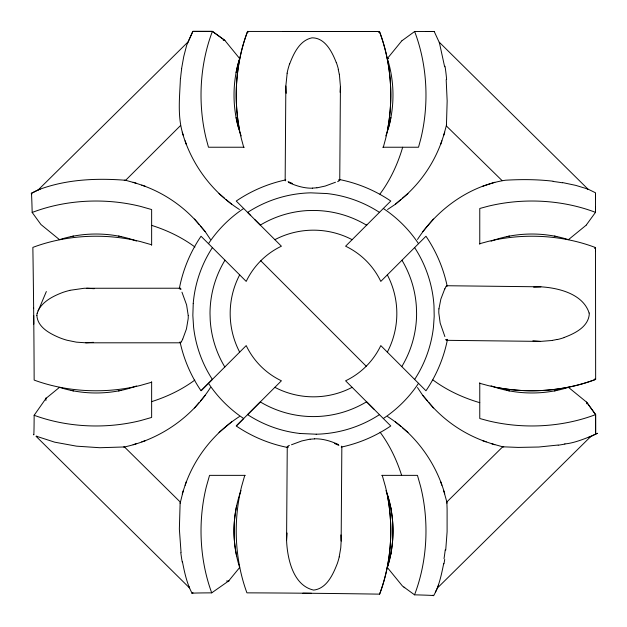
<?xml version="1.0" encoding="UTF-8"?>
<svg xmlns="http://www.w3.org/2000/svg" width="627" height="627" viewBox="0 0 627 627"><rect width="100%" height="100%" fill="white"/><g stroke="black" fill="none" stroke-linecap="round" stroke-linejoin="round"><path stroke-width="0.94" d="M595.493 210.272L595.501 195.679M595.493 207.004L595.493 212.357L586.276 225.038M586.637 402.181L595.65 414.588L595.634 433.892L595.587 414.612L586.637 402.181L586.637 403.741M595.509 194.981L595.509 192.787L587.891 189.056L439.3 42.228L444.637 66.791M595.509 193.759L595.501 198.9M136.459 385.981A87.506 61.877 0 0 1 59.51 387.329L45.99 398.388L34.148 415.286L34.14 416.736A120.784 1.176 89.4 0 1 33.717 434.887L33.795 434.48M285.63 180.842L285.16 180.255L285.841 86.009L287.174 73.202M339.231 556.925A71.972 67.183 81.1 0 1 337.35 563.446C333.086 574.293 326.816 588.604 313.657 590.093C293.052 585.493 287.378 558.673 286.57 540.482L287.252 447.223L288.067 446.455M338.933 180.545L339.748 179.777L340.43 86.589L339.364 74.245M339.183 556.909L340.751 547.92L341.159 541.07L341.84 446.745L341.37 446.158M180.419 78.469C179.683 97.271 177.198 117.053 183.256 135.244M180.145 503.23L183.256 490.816M340.43 86.589L340.116 92.302M286.57 540.482L287.08 533.021M193.241 303.554L192.842 315.381L193.586 327.075A120.713 120.713 0 0 0 212.365 379.413L201.032 390.77C191.008 375.981 183.75 359.302 180.043 341.825M446.542 124.898L443.744 135.244M447.451 339.325L447.333 340.085C443.689 358.197 436.329 375.487 425.976 390.778L380.793 345.595A74.55 74.55 0 0 1 345.595 380.793L390.77 425.968C375.816 436.118 358.934 443.36 341.253 447.106M438.939 308.86L440.859 299.071L444.786 288.828M445.719 550.122L447.098 531.821L447.106 508.936L446.839 501.968L443.744 490.816M181.579 68.656L183.774 56.454L186.705 45.175L192.857 31.374L212.412 31.35L224.819 40.363L223.259 40.363M236.089 72.693L236.583 70.2A87.506 61.877 90 0 1 239.224 59.988M390.911 117.5L390.417 119.984A87.506 61.877 -90 0 1 385.832 135.902M390.911 553.367L390.417 555.859M443.728 563.485C441.432 574.473 439.292 585.806 433.657 595.65L432.795 595.18M179.298 288.796L179.361 288.467C182.912 269.806 190.349 251.944 201.032 236.238L246.207 281.405A74.55 74.55 0 0 1 281.405 246.207L236.246 201.048C251.176 190.867 268.074 183.648 285.747 179.894M236.583 506.075L236.089 508.56A87.506 61.877 -90 0 0 236.089 553.367L236.583 555.859M187.434 43.294L192.857 31.374L212.388 31.413L224.819 40.363M383.316 147.235L385.621 138.724A134.178 94.873 -90 0 0 379.445 31.507L247.587 31.444A134.178 94.873 -90 0 0 241.379 138.732L243.684 147.235M244.757 475.36L241.567 486.576A134.178 94.873 90 0 0 246.92 592.852L249.201 592.86A120.784 1.176 0.6 0 1 311.486 593.283M37.189 313.226L46.343 291.531M185.13 485.251C194.801 457.122 214.458 432.606 239.451 416.555M402.691 198.061C420.529 182.974 434.237 162.879 441.87 140.809M182.253 493.857L186.368 481.505M440.632 144.555L444.747 132.203M438.555 585.187L437.513 587.907L590.556 436.713C611.004 426.242 580.657 442.991 564.762 443.9M289.682 63.915C293.695 53.342 299.792 40.3 312.011 37.839C325.037 37.691 332.098 51.9 336.197 62.394M437.591 587.75L435.365 592.194M182.543 339.607L186.431 328.979L188.171 318.759A12.72 3.95 88.9 0 0 188.241 315.514M187.653 42.315L38.247 189.879L40.136 189.283M179.361 288.467L180.49 289.243M37.949 310.898C42.816 301.242 53.193 296.062 62.88 292.401A71.964 66.548 7.5 0 1 69.809 290.395M447.333 340.085L446.259 339.356M37.377 436.447L36.562 436.298L54.674 442.168L76.541 446.165L99.873 447.725L124.483 446.957C159.446 439.409 191.266 417.833 210.445 387.549M417.496 239.451C437.152 209.183 469.607 185.694 505.597 180.208C521.492 179.283 537.488 179.346 553.312 181.25M497.556 387.611A134.178 94.873 0 0 0 595.556 379.413L595.015 378.677L595.65 379.382L595.493 247.555L594.929 248.347L595.493 247.555A134.178 94.873 0 0 0 488.276 241.379L479.765 243.684M181.297 341.989L180.458 342.804L85.766 342.804L76.353 342.146L67.113 340.257A71.329 66.924 -10.2 0 1 59.745 337.796C50.05 333.713 37.604 327.38 36.891 315.514M446.04 286.523L446.871 285.732L540.905 286.821C558.649 287.926 582.977 293.859 589.129 313.014M401.789 40.849L387.329 58.57A87.506 61.877 -90 0 1 390.417 70.2L390.911 72.693A87.506 61.877 90 0 1 388.144 128.997M433.461 219.011L422.692 231.684M194.488 407.989L199.002 402.691M200.46 400.943L205.248 395.316M288.161 447.545L287.644 447.482C269.281 443.861 251.717 436.494 236.23 425.976L243.684 418.522A126.113 126.113 0 0 1 208.477 383.316M201.181 390.613L246.207 345.595A74.55 74.55 0 0 0 281.405 380.793L236.457 425.749M259.978 402.221L247.587 414.627A120.713 120.713 0 0 0 300.215 433.508M366.858 224.944L366.591 225.211A103.259 103.259 0 0 0 313.476 210.468L307.05 210.594A103.259 103.259 0 0 0 260.26 225.124M387.549 209.504L395.316 204.308L400.943 199.519M231.684 421.752L219.011 432.512M395.316 204.308L407.989 193.547M586.151 225.211L568.43 239.671A87.506 61.877 0 0 0 491.098 241.168M430.279 31.499L414.643 31.507L401.962 40.724M182.449 561.8C184.581 572.561 186.854 583.565 192.105 593.307A120.784 1.176 0.6 0 1 210.264 592.86L211.714 592.852L228.612 581.01L239.671 567.49A87.506 61.877 90 0 1 241.019 490.549M193.061 592.813L192.105 593.307L192.52 593.205M31.82 194.205L31.35 193.343L38.388 189.809C66.039 179.298 96.354 177.982 125.588 180.27L136.192 183.256M31.35 193.343L38.388 189.809M335.492 182.245L325.264 186.039L316.964 187.849M291.508 444.755L301.736 440.961L310.036 439.151M564.143 337.491C574.661 333.509 587.836 327.2 589.239 314.676A11.498 10.808 -88.5 0 0 589.137 313.014M588.4 437.497L590.556 436.713M494.797 182.261L482.445 186.368M141.749 441.863L145.495 440.632M133.143 444.747L136.192 443.744M151.64 382.243L140.424 385.433A134.178 94.873 0 0 1 34.148 380.08L34.14 377.799A120.784 1.176 89.4 0 0 33.717 315.514M69.793 290.332L84.23 288.263L179.588 288.224M71.141 236.583L73.633 236.089M507.016 236.583L509.5 236.089M120.925 390.417L118.44 390.911M556.8 390.417L554.307 390.911M552.544 340.445L540.505 341.401L447.114 340.328M558.093 445.037L538.789 447.02L518.184 447.419L502.689 446.8L491.756 443.744M93.486 342.326L85.766 342.804M533.655 287.174L540.905 286.821M501.906 180.435L446.416 125.988L447.161 100.947L446.173 79.692M123.66 446.957L124.475 446.957L180.161 501.961L179.361 529.023L181.062 552.638M316.204 434.205L300.231 433.5M425.427 31.499L434.213 31.491L439.786 43.561M434.088 31.491L432.019 31.491M282.848 31.468L379.445 31.507A134.178 94.873 90 0 1 387.611 129.436M387.329 58.57L388.701 58.57M244.271 147.235L208.477 147.235L206.181 138.724A134.178 94.873 90 0 1 212.388 31.413M382.729 147.235L418.522 147.235L420.819 138.724A134.178 94.873 -90 0 0 414.643 31.507M36.828 436.251L35.99 436.251L189.495 587.907L189.189 586.801M245.228 475.36L209.551 475.36L206.369 486.576A134.178 94.873 -90 0 0 211.714 592.852M381.772 475.36L417.449 475.36L420.631 486.576A134.178 94.873 90 0 1 414.541 594.827A120.784 1.176 0.6 0 1 433.649 595.634L432.763 595.493M312.395 188.202C304.04 188.359 295.889 185.827 288.365 182.363M314.605 438.798C322.96 438.641 331.111 441.173 338.635 444.637M302.865 593.205L323.375 593.408A120.784 1.176 0.6 0 1 379.601 594.145A134.178 94.873 90 0 0 387.392 495.448M86.667 288.224L94.238 288.71M124.279 180.262L125.627 180.294L180.513 125.572M540.505 341.401L532.895 340.822M503.747 446.879L502.721 446.8L446.847 501.968L446.965 503.175M338.839 179.455L339.356 179.518C357.719 183.139 375.291 190.506 390.778 201.024L345.595 246.207A74.55 74.55 0 0 1 380.793 281.405L425.968 236.23C436.204 251.294 443.469 268.332 447.184 286.163L446.871 285.732M562.725 182.614L575.798 185.388L587.875 189.048L586.974 188.758M554.307 236.089L556.8 236.583M118.44 236.089L120.925 236.583M509.5 390.911L507.016 390.417M73.633 390.911L71.141 390.417M479.765 383.316L488.284 385.621A134.39 95.03 0 0 0 595.65 379.382M151.64 244.757L140.424 241.567A134.178 94.873 0 0 0 32.855 247.399A120.784 1.176 89.4 0 1 33.592 303.625L33.646 308.288M141.749 185.137C163.819 192.771 183.915 206.471 199.002 224.309M428.939 402.691C444.026 420.529 464.121 434.237 486.199 441.863M133.143 182.261L145.495 186.368M482.445 440.632L494.797 444.747M339.356 179.518L339.748 179.777M287.644 447.482L287.252 447.223M180.458 342.804L180.137 342.381M182.253 132.203C191.141 163.757 211.761 191.901 239.451 209.504M387.549 416.555C415.239 434.158 435.859 462.303 444.747 493.857M414.541 594.827L402.471 586.049L387.329 567.49A87.506 61.877 90 0 0 385.981 490.541M403.984 587.146L404.736 587.695M247.587 31.444L248.323 31.985L247.618 31.35M586.457 402.04L568.43 387.329A87.506 61.877 0 0 1 491.098 385.832M395.316 421.752L400.943 426.54M226.057 199.519L231.684 204.308M219.011 193.547L224.309 198.061M402.691 427.998L407.989 432.512M254.578 219.387L260.017 224.819M260.785 260.785L366.215 366.215M250.706 215.508L247.618 212.412A120.776 120.776 0 0 1 310.749 192.842L327.09 193.563A120.705 120.705 0 0 1 379.445 212.357M373.927 409.125L366.591 401.789A103.275 103.275 0 0 1 260.291 401.923M417.496 387.549L422.692 395.316L427.481 400.943M200.46 226.065L205.248 231.684L210.445 239.451M422.692 395.316L433.461 407.989M194.488 219.011L205.248 231.684M224.96 40.543L239.671 58.57A87.506 61.877 -90 0 0 241.168 135.902M31.515 194.323L31.381 193.367A120.784 1.176 89.4 0 1 32.173 212.459L40.951 224.529L59.51 239.671A87.506 61.877 0 0 1 136.451 241.019M181.948 292.151L186.587 304.879L188.21 315.389M444.896 336.589L440.17 323.062L438.806 312.936A12.799 3.974 89.6 0 1 438.924 308.837M440.632 481.505L441.87 485.251M185.13 140.809L186.368 144.555M382.243 475.36L385.433 486.576A134.178 94.873 -90 0 1 379.601 594.145M390.417 506.075L390.911 508.56M236.089 117.5L236.583 119.984A87.506 61.877 90 0 0 238.856 128.997M286.225 93.313L285.841 86.009M340.9 534.925L341.159 541.07M33.639 308.076L33.795 324.135M595.493 247.555L595.493 251.121M479.765 244.271L479.765 208.477L488.276 206.181A134.178 94.873 0 0 1 595.478 212.341M479.765 382.729L479.765 418.522L488.276 420.819A134.311 94.975 0 0 0 595.65 414.58M151.64 245.228L151.64 209.551L140.424 206.369A134.178 94.873 0 0 0 32.173 212.459M151.64 381.772L151.64 417.449L140.424 420.631A134.178 94.873 0 0 1 34.148 415.286M479.765 402.675A136.467 96.495 0 0 1 432.928 379.931M194.785 380.095A136.467 96.495 0 0 1 151.64 401.625M151.64 225.375A136.467 96.495 0 0 1 194.934 247.014M45.967 397.926A102.812 3.017 88.3 0 1 45.912 400.441M402.675 147.235A136.467 96.495 -90 0 1 379.931 194.072M380.095 432.215A136.467 96.495 -90 0 1 401.625 475.36M239.389 129.428A134.39 95.03 90 0 1 247.618 31.35M387.118 493.81A87.506 61.877 -90 0 1 387.329 567.49M226.559 581.025A102.812 3.033 1.7 0 1 229.074 580.978M418.522 383.316A126.113 126.113 0 0 1 383.316 418.522M208.477 243.684A126.113 126.113 0 0 1 243.684 208.477M383.316 208.477A126.113 126.113 0 0 1 418.522 243.684M414.643 379.445A120.713 120.713 0 0 0 433.5 326.785L434.197 316.337L433.994 305.921A120.713 120.713 0 0 0 414.643 247.618M379.445 414.651A120.713 120.713 0 0 1 316.196 434.213M193.218 303.554A120.713 120.713 0 0 1 212.396 247.61M387.329 274.869A83.32 83.32 0 0 1 387.329 352.131M352.131 387.329A83.32 83.32 0 0 1 274.869 387.329M239.671 352.131A83.32 83.32 0 0 1 239.671 274.869M274.869 239.671A83.32 83.32 0 0 1 352.131 239.671M401.789 366.591A103.275 103.275 0 0 0 416.594 313.5L416.391 307.05A103.314 103.314 0 0 0 401.962 260.236M224.819 366.983A103.259 103.259 0 0 1 210.225 320.248L210.006 313.5A103.259 103.259 0 0 1 224.968 260.213M36.875 315.514A11.357 10.62 86.9 0 1 37.173 313.218M182.645 339.207A65.584 3.707 -74.4 0 1 181.36 341.754M180.106 288.028A65.545 3.072 72.5 0 1 181.062 289.259M336.284 62.363A69.871 65.451 -81.4 0 1 338.423 69.385M338.219 69.448A69.958 65.702 -80.9 0 1 339.246 74.276M287.088 73.179A70.067 66.313 80 0 1 289.603 63.883M316.807 187.739A13.982 4.068 -1 0 1 312.379 188.084M292.543 183.515A65.404 3.37 17 0 1 288.114 181.556M339.795 180.294A65.412 3.198 -16.7 0 1 337.632 181.634M564.175 337.569A69.942 65.694 9.4 0 1 557.293 339.575M557.238 339.387A69.973 65.882 9.9 0 1 552.52 340.343M444.668 289.282A65.584 3.691 -73.7 0 1 445.962 286.79M446.612 340.524A65.545 3.072 73.1 0 1 445.734 339.458M310.193 439.261A13.982 4.068 -1 0 1 314.621 438.916M334.457 443.485A65.404 3.37 17 0 1 338.886 445.444M287.205 446.706A65.412 3.198 -16.7 0 1 289.368 445.366M564.943 444.057A71.447 25.574 -3.1 0 1 558.234 445.201M445.217 549.832A68.108 20.354 -85.9 0 1 444.026 558.641M444.731 559.386A68.006 22.141 -86.3 0 1 443.963 563.783M182.238 562.074A68.241 22.055 86.5 0 1 180.819 552.81M553.147 181.469A68.798 21.334 3 0 1 562.474 182.81M445.029 66.243A64.409 18.167 87.1 0 1 446.62 79.449M180.529 78.547A64.463 18.167 -87.3 0 1 181.681 68.79M379.445 31.507L378.692 32.055L379.445 31.507"/></g></svg>
